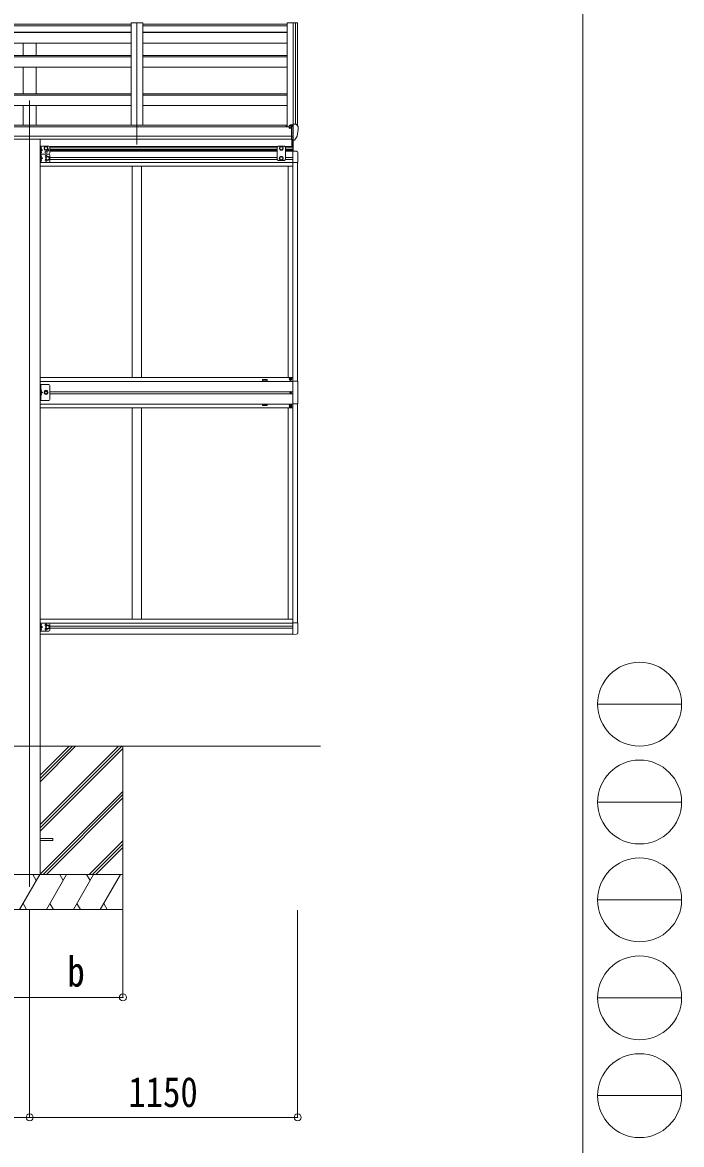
# Model space of a CAD drawing. Units: millimetres at full size, sheet at 1:30; details may follow other scales. Extents: x -8385 to 8479, y -5853 to 5787.
# Drawn here: x 5650 to 8479, y -2973 to 1843 of the extents above; entities that cross this region are included whole.
import ezdxf
from ezdxf.enums import TextEntityAlignment as Align

# ---------------------------------------------------------------- set-up
doc = ezdxf.new("R2010")
doc.units = ezdxf.units.MM
doc.header["$LTSCALE"] = 30
doc.header["$PDMODE"] = 32
doc.header["$PDSIZE"] = 30
for name, color, linetype, lineweight in [('0-0_0', 7, 'Continuous', 9), ('0-1_本体', 4, 'Continuous', 9), ('0-2_部品', 7, 'Continuous', 9), ('0-8_PARTS2', 2, 'Continuous', 9), ('0-A_寸法', 6, 'Continuous', 9), ('1-1_GLASS', 4, 'Continuous', 9), ('1-2_GLASS_SEAL', 7, 'Continuous', 9), ('F-0_240', 7, 'Continuous', 9)]:
    doc.layers.add(name, color=color, linetype=linetype, lineweight=lineweight)
doc.styles.add('ＭＳ ゴシック', font='')
doc.styles.get('ＭＳ ゴシック').set_extended_font_data('MS Gothic')

msp = doc.modelspace()

# ---------------------------------------------------------------- linework, layer by layer
at = {"layer": '0-0_0'}
for p, q in [((2626.58, -1263.4), (6929.75, -1263.4)), ((5726.58, -1387.29), (5850.48, -1263.4)), ((5726.58, -1401.43), (5864.62, -1263.4)), ((5726.58, -1415.58), (5878.76, -1263.4)), ((5726.58, -1613.56), (6076.75, -1263.4)), ((5726.58, -1599.42), (6062.61, -1263.4)), ((5726.58, -1627.71), (6081.38, -1272.91)), ((6081.38, -1263.4), (6081.38, -1963.4)), ((5726.58, -1811.55), (6081.38, -1456.76)), ((5738.88, -1813.4), (6081.38, -1470.9)), ((5753.02, -1813.4), (6081.38, -1485.04)), ((5936.87, -1813.4), (6081.38, -1668.89)), ((5951.01, -1813.4), (6081.38, -1683.03)), ((5965.16, -1813.4), (6081.38, -1697.17)), ((6081.38, -1813.4), (5281.38, -1813.4)), ((5638.08, -1963.4), (5724.68, -1813.4)), ((5709.68, -1839.38), (5694.68, -1813.4)), ((5753.55, -1963.4), (5840.15, -1813.4)), ((5825.15, -1839.38), (5810.15, -1813.4)), ((5869.02, -1963.4), (5955.62, -1813.4)), ((5925.62, -1813.4), (5940.62, -1839.38)), ((5984.49, -1963.4), (6071.09, -1813.4)), ((5281.38, -1963.4), (6081.38, -1963.4)), ((5653.08, -1937.42), (5668.08, -1963.4)), ((5768.55, -1937.42), (5783.55, -1963.4)), ((5884.02, -1937.42), (5899.02, -1963.4)), ((5999.49, -1937.42), (6014.49, -1963.4))]:
    msp.add_line(p, q, dxfattribs=at)
at = {"layer": '0-1_本体'}
for p, q in [((6116.38, 1841.81), (6116.38, 1402.52)), ((6166.38, 1841.81), (6116.38, 1841.81)), ((6166.38, 1841.81), (6166.38, 1402.52)), ((6786.38, 1841.81), (6786.38, 1395.81)), ((6822.3, 1841.61), (6821.68, 1839.99)), ((6822.38, 1841.72), (6822.38, 1405.99)), ((6830.43, 1841.39), (6822.6, 1841.8)), ((6831.37, 1840.51), (6831.39, 1399.45)), ((5496.38, 1828.81), (6116.38, 1828.81)), ((5496.38, 1802.1), (6116.38, 1802.1)), ((5496.38, 1799.52), (6116.38, 1799.52)), ((6166.38, 1828.81), (6786.38, 1828.81)), ((6166.38, 1802.1), (6786.38, 1802.1)), ((6166.38, 1799.52), (6786.38, 1799.52)), ((5496.38, 1754.78), (6116.38, 1754.78)), ((5653.88, 1701.05), (5653.88, 1754.78)), ((5708.88, 1701.05), (5708.88, 1754.78)), ((6166.38, 1754.78), (6786.38, 1754.78)), ((5496.38, 1701.05), (6116.38, 1701.05)), ((5496.38, 1695.48), (6116.38, 1695.48)), ((6166.38, 1701.05), (6786.38, 1701.05)), ((6166.38, 1695.48), (6786.38, 1695.48)), ((5496.38, 1651.48), (6116.38, 1651.48)), ((5653.88, 1537.4), (5653.88, 1651.48)), ((5708.88, 1537.4), (5708.88, 1651.48)), ((6166.38, 1651.48), (6786.38, 1651.48)), ((5496.38, 1537.4), (6116.38, 1537.4)), ((5496.38, 1530.6), (6116.38, 1530.6)), ((6166.38, 1537.4), (6786.38, 1537.4)), ((6166.38, 1530.6), (6786.38, 1530.6)), ((5496.38, 1487.05), (6116.38, 1487.05)), ((5653.88, 1402.52), (5653.88, 1487.05)), ((5708.88, 1402.52), (5708.88, 1487.05)), ((6166.38, 1487.05), (6786.38, 1487.05)), ((6781.38, 1402.52), (1481.38, 1402.52)), ((6781.38, 1395.81), (6781.38, 1402.52)), ((6804.88, 1395.81), (1457.88, 1395.81)), ((1457.88, 1354.59), (6804.88, 1354.59)), ((6804.88, 1342.74), (1457.88, 1342.82)), ((5726.58, 1342.65), (5726.58, -1813.42))]:
    msp.add_line(p, q, dxfattribs=at)
msp.add_lwpolyline([(6821.68, 1405.99), (6821.68, 1841.81), (6786.38, 1841.81)], dxfattribs=at)
msp.add_circle((6797.41, 1391.08), 3, dxfattribs=at)
for centre, radius, start, end in [((6822.58, 1841.5), 0.301, 87.13321, 158.93673), ((6830.38, 1840.39), 1, 6.67014, 87)]:
    msp.add_arc(centre, radius, start, end, dxfattribs=at)
at = {"layer": '0-2_部品'}
for p, q in [((6116.18, 1835.74), (5496.18, 1835.74)), ((6786.18, 1835.74), (6166.18, 1835.74)), ((6794.68, 1400.15), (6794.68, 1395.82)), ((6794.68, 1400.15), (6794.68, 1395.82)), ((6809.68, 1401.32), (6795.68, 1401.26)), ((6809.68, 1401.32), (6795.68, 1401.26)), ((6799.18, 1401.28), (6799.18, 1403.17)), ((6799.18, 1401.28), (6799.18, 1403.17)), ((6800.01, 1403.59), (6809.68, 1404.31)), ((6800.01, 1403.59), (6809.68, 1404.31)), ((6804.68, 1396.27), (6811.18, 1396.67)), ((6804.68, 1396.27), (6811.18, 1396.67)), ((6809.68, 1405.09), (6811.18, 1405.09)), ((6809.68, 1405.09), (6809.68, 1398.92)), ((6809.68, 1405.09), (6811.18, 1405.09)), ((6809.68, 1405.09), (6809.68, 1398.92)), ((6811.18, 1337.5), (6811.18, 1406)), ((6811.18, 1337.5), (6811.18, 1406)), ((6826.27, 1405.44), (6830.34, 1399.63)), ((6826.27, 1405.44), (6830.34, 1399.63)), ((6833.18, 1396.63), (6833.18, 1396)), ((6833.18, 1396.63), (6833.18, 1396)), ((6799.68, 1391.09), (6799.38, 1391.09)), ((6799.68, 1391.09), (6799.38, 1391.09)), ((6800.21, 1391.09), (6799.68, 1391.09)), ((6800.21, 1391.09), (6799.68, 1391.09)), ((6818.8, 1339.32), (6828.55, 1354.7)), ((6818.8, 1339.32), (6828.55, 1354.7)), ((6804.68, 1340.7), (6810.18, 1340.7)), ((6804.68, 1340.7), (6810.18, 1340.7)), ((6810.68, 1339.7), (6810.18, 1340.7)), ((6810.68, 1339.7), (6810.18, 1340.7)), ((6811.18, 1339.7), (6810.68, 1339.7)), ((6811.18, 1339.7), (6810.68, 1339.7)), ((6812.68, 1337.6), (6811.18, 1337.5)), ((6812.68, 1337.6), (6811.18, 1337.5)), ((6812.68, 1337.6), (6816.39, 1337.82)), ((6812.68, 1337.6), (6816.39, 1337.82))]:
    msp.add_line(p, q, dxfattribs=at)
at = {"layer": '0-2_部品', "color": 4}
for p, q in [((5726.18, -1658.89), (5781.18, -1658.89)), ((5726.18, -1667.89), (5781.18, -1667.89)), ((5781.18, -1658.89), (5781.18, -1667.89))]:
    msp.add_line(p, q, dxfattribs=at)
at = {"layer": '0-2_部品'}
for points in [[(6800.01, 1403.59), (6799.84, 1403.57), (6799.68, 1403.54), (6799.54, 1403.5), (6799.41, 1403.44), (6799.31, 1403.38), (6799.24, 1403.32), (6799.19, 1403.25), (6799.18, 1403.17)], [(6800.01, 1403.59), (6799.84, 1403.57), (6799.68, 1403.54), (6799.54, 1403.5), (6799.41, 1403.44), (6799.31, 1403.38), (6799.24, 1403.32), (6799.19, 1403.25), (6799.18, 1403.17)], [(6804.68, 1340.7), (6804.68, 1398.92), (6809.68, 1398.92)], [(6804.68, 1340.7), (6804.68, 1398.92), (6809.68, 1398.92)], [(6811.18, 1406), (6823.18, 1406), (6825.51, 1405.86)], [(6811.18, 1406), (6823.18, 1406), (6825.51, 1405.86)], [(6794.68, 1392.7), (6794.68, 1391.09), (6794.21, 1391.09)], [(6794.68, 1392.7), (6794.68, 1391.09), (6794.21, 1391.09)], [(6799.38, 1392.28), (6799.38, 1391.09), (6794.68, 1391.09)], [(6799.38, 1392.28), (6799.38, 1391.09), (6794.68, 1391.09)], [(6811.18, 1351.39), (6808.02, 1351.8), (6804.68, 1352.23)], [(6811.18, 1351.39), (6808.02, 1351.8), (6804.68, 1352.23)]]:
    msp.add_lwpolyline(points, dxfattribs=at)
for centre, radius, start, end in [((6825.45, 1404.86), 1, 35, 86.5), ((6825.45, 1404.86), 1, 35, 86.5), ((6830.18, 1396.63), 3, 0, 87), ((6830.18, 1396.63), 3, 0, 87), ((6797.18, 1391.09), 2.5, 28.35764, 180), ((6797.18, 1391.09), 2.5, 28.35764, 180), ((6797.18, 1391.09), 2.5, 0, 28.35764), ((6797.18, 1391.09), 2.5, 0, 28.35764), ((6825.95, 1356.2), 3, 330, 348.16652), ((6825.95, 1356.2), 3, 330, 348.16652), ((6640.69, 1396.01), 192.49, 347.8767, 359.9992), ((6640.69, 1396.01), 192.49, 347.8767, 359.9992), ((6816.21, 1340.82), 3, 273.5, 330), ((6816.21, 1340.82), 3, 273.5, 330)]:
    msp.add_arc(centre, radius, start, end, dxfattribs=at)
msp.add_ellipse((6795.68, 1400.16), major_axis=(0.02, 1.1), ratio=0.906239, start_param=0.0206394, end_param=1.5914357, dxfattribs=at)
msp.add_ellipse((6795.68, 1400.16), major_axis=(0.02, 1.1), ratio=0.906239, start_param=0.0206394, end_param=1.5914357, dxfattribs=at)
at = {"layer": '0-8_PARTS2'}
for p, q in [((6141.38, 1838.68), (6141.38, 1319.39)), ((6811.38, 1838.68), (6811.38, 1319.39)), ((5681.38, 1508.2), (5681.38, -1867.03))]:
    msp.add_line(p, q, dxfattribs=at)
at = {"layer": '0-A_寸法'}
for p, q in [((5681.38, -2856.27), (5681.38, -1966.88)), ((6831.37, -2856.27), (6831.37, -1966.88)), ((2581.38, -2856.27), (5681.38, -2856.27)), ((5681.38, -2856.27), (6831.37, -2856.27))]:
    msp.add_line(p, q, dxfattribs=at)
msp.add_lwpolyline([(5281.38, -2341.29), (6081.38, -2341.29), (6081.38, -1966.88)], dxfattribs=at)
for p in [(6081.38, -2341.29), (5681.38, -2856.27), (6831.37, -2856.27)]:
    msp.add_point(p, dxfattribs=at)
at = {"layer": '1-1_GLASS'}
for p, q in [((5766.58, 1311.21), (6746.68, 1311.21)), ((5768.55, 1307.71), (6743.68, 1307.71)), ((6775.68, 1311.21), (6811.18, 1311.21)), ((6778.68, 1307.71), (6811.18, 1307.71)), ((5768.58, 1298.71), (6743.68, 1298.71)), ((5768.58, 1295.21), (6743.68, 1295.21)), ((6743.68, 1290.21), (5768.58, 1290.21)), ((5768.58, 1264.21), (6743.68, 1264.21)), ((5768.58, 1255.21), (6743.68, 1255.21)), ((6778.68, 1298.71), (6811.18, 1298.71)), ((6778.68, 1295.21), (6811.18, 1295.21)), ((6811.18, 1290.21), (6778.68, 1290.21)), ((6778.68, 1264.21), (6811.18, 1264.21)), ((6778.68, 1255.21), (6811.18, 1255.21)), ((6811.18, 1290.91), (6811.18, 253.71)), ((6811.18, 1241.71), (5726.58, 1241.71)), ((5726.58, 1225.71), (6811.18, 1225.71)), ((6121.38, 1225.71), (6121.38, 318.71)), ((6161.38, 1225.71), (6161.38, 318.71)), ((6791.18, 1225.71), (6791.18, 318.71)), ((6791.18, 1225.71), (6791.18, 318.71)), ((6831.18, 1241.51), (6831.18, 302.91)), ((5726.58, 318.71), (6811.18, 318.71)), ((5726.58, 302.71), (6811.18, 302.71)), ((5768.58, 258.2), (6811.18, 258.2)), ((6811.18, 249.2), (5768.58, 249.2)), ((6811.18, 253.91), (6811.18, -783.3)), ((6811.18, 204.71), (5726.58, 204.71)), ((6831.18, 204.51), (6831.18, -734.1)), ((5726.58, 188.71), (6811.18, 188.71)), ((6121.38, 188.71), (6121.38, -718.3)), ((6161.38, 188.71), (6161.38, -718.3)), ((6791.18, 188.71), (6791.18, -718.3)), ((6791.18, 188.71), (6791.18, -718.3)), ((5726.58, -718.3), (6811.18, -718.3)), ((6811.18, -718.3), (6811.18, -734.3)), ((5726.58, -734.3), (6811.18, -734.3)), ((5768.58, -747.8), (6811.18, -747.8)), ((5768.58, -756.8), (6811.18, -756.8)), ((5726.58, -782.8), (6811.18, -782.8))]:
    msp.add_line(p, q, dxfattribs=at)
for points in [[(6681.18, 305.71), (6701.18, 305.71), (6701.18, 310.71), (6681.18, 310.71)], [(6681.18, 203.71), (6701.18, 203.71), (6701.18, 198.71), (6681.18, 198.71)]]:
    msp.add_lwpolyline(points, close=True, dxfattribs=at)
at = {"layer": '1-2_GLASS_SEAL'}
for p, q in [((5726.58, 1312.5), (5726.58, 1277.5)), ((5763.58, 1312.5), (5726.58, 1312.5)), ((5729.08, 1312.5), (5729.08, 1277.5)), ((5729.58, 1308), (5730.38, 1307.86)), ((5768.58, 1307.5), (5768.58, 1282.5)), ((6747.68, 1312.5), (6743.68, 1308.5)), ((6743.68, 1308.5), (6743.68, 1255.01)), ((6774.68, 1312.5), (6747.68, 1312.5)), ((6774.68, 1312.5), (6778.68, 1308.5)), ((6778.68, 1255.01), (6778.68, 1308.5)), ((6805.68, 1311.5), (6805.68, 1340.7)), ((6811.18, 1337.5), (6811.18, 1291)), ((6812.68, 1291), (6812.68, 1337.6)), ((5726.58, 1277.5), (5726.58, 1242.5)), ((5763.58, 1277.5), (5726.58, 1277.5)), ((5763.58, 1277.5), (5726.58, 1277.5)), ((5729.58, 1300), (5729.08, 1300.09)), ((5729.08, 1295), (5736.08, 1295)), ((5729.58, 1282), (5729.08, 1282.09)), ((5729.08, 1277.5), (5729.08, 1242.5)), ((5729.58, 1265), (5729.08, 1265.09)), ((5729.08, 1260), (5736.08, 1260)), ((5729.58, 1300), (5730.38, 1300.14)), ((5729.58, 1290), (5730.38, 1289.86)), ((5729.58, 1282), (5730.38, 1282.14)), ((5729.58, 1273), (5730.38, 1272.86)), ((5729.58, 1265), (5730.38, 1265.14)), ((5729.58, 1255), (5730.38, 1254.86)), ((5768.58, 1272.5), (5768.58, 1247.5)), ((6747.68, 1251.01), (6743.68, 1255.01)), ((6761.18, 1267.51), (6754.68, 1263.75)), ((6754.68, 1263.75), (6754.68, 1256.25)), ((6754.68, 1256.25), (6761.18, 1252.5)), ((6767.68, 1263.75), (6761.18, 1267.51)), ((6761.18, 1252.5), (6767.68, 1256.25)), ((6767.68, 1256.25), (6767.68, 1263.75)), ((6774.68, 1251.01), (6778.68, 1255.01)), ((6811.18, 1291), (6826.47, 1290.2)), ((6831.68, 1284.71), (6831.68, 1241.8)), ((5763.58, 1242.5), (5726.58, 1242.5)), ((5729.58, 1247), (5729.08, 1247.09)), ((5729.58, 1247), (5730.38, 1247.14)), ((6774.68, 1251.01), (6747.68, 1251.01)), ((6811.18, 1241.8), (6831.68, 1241.8)), ((5763.58, 290), (5726.58, 290)), ((5729.08, 290), (5729.08, 220)), ((6798.68, 313.5), (6797.68, 313.5)), ((6801.68, 312.5), (6802.68, 312.5)), ((5729.58, 260), (5729.08, 260.09)), ((5729.08, 260), (5736.08, 255)), ((5729.08, 255), (5736.08, 255)), ((5729.08, 250), (5736.08, 255)), ((5729.58, 242), (5729.08, 242.09)), ((5729.58, 268), (5730.38, 267.86)), ((5729.58, 260), (5730.38, 260.14)), ((5729.58, 250), (5730.38, 249.86)), ((5729.58, 242), (5730.38, 242.14)), ((5768.58, 225), (5768.58, 285)), ((6799.95, 254.59), (6799.13, 254.59)), ((6802.41, 255.41), (6803.23, 255.41)), ((6798.68, 196.5), (6797.68, 196.5)), ((6801.68, 197.5), (6802.68, 197.5)), ((5726.58, -734.5), (5726.58, -769.5)), ((5763.58, -734.5), (5726.58, -734.5)), ((5763.58, -769.5), (5726.58, -769.5)), ((5729.08, -734.5), (5729.08, -769.5)), ((5729.58, -747), (5729.08, -746.91)), ((5729.08, -752), (5736.08, -752)), ((5729.58, -765), (5729.08, -764.91)), ((5729.58, -739), (5730.38, -739.14)), ((5729.58, -747), (5730.38, -746.86)), ((5729.58, -757), (5730.38, -757.14)), ((5729.58, -765), (5730.38, -764.86)), ((5768.58, -739.5), (5768.58, -764.5)), ((6811.18, -733.8), (6831.68, -733.8)), ((6831.68, -776.71), (6831.68, -733.8)), ((6811.18, -783), (6826.47, -782.2))]:
    msp.add_line(p, q, dxfattribs=at)
for points in [[(5728.7, 1304), (5729.33, 1305.19), (5731.56, 1306.3)], [(5728.7, 1304), (5729.33, 1302.81), (5731.56, 1301.7)], [(5729.58, 1300), (5729.58, 1308), (5729.08, 1307.91), (5729.08, 1300.09)], [(6754.68, 1307.25), (6761.18, 1311.01), (6767.68, 1307.25)], [(6767.68, 1307.25), (6767.68, 1299.75), (6761.18, 1296), (6754.68, 1299.75), (6754.68, 1307.25)], [(5728.7, 1286), (5729.33, 1287.19), (5731.56, 1288.3)], [(5728.7, 1286), (5729.33, 1284.81), (5731.56, 1283.7)], [(5728.7, 1269), (5729.33, 1270.19), (5731.56, 1271.3)], [(5728.7, 1269), (5729.33, 1267.81), (5731.56, 1266.7)], [(5728.7, 1251), (5729.33, 1252.19), (5731.56, 1253.3)], [(5729.08, 1300), (5736.08, 1295), (5729.08, 1290)], [(5729.58, 1282), (5729.58, 1290), (5729.08, 1289.91), (5729.08, 1282.09)], [(5729.58, 1265), (5729.58, 1273), (5729.08, 1272.91), (5729.08, 1265.09)], [(5729.08, 1265), (5736.08, 1260), (5729.08, 1255)], [(5729.58, 1247), (5729.58, 1255), (5729.08, 1254.91), (5729.08, 1247.09)], [(5728.7, 1251), (5729.33, 1249.81), (5731.56, 1248.7)], [(5763.58, 220), (5726.58, 220), (5726.58, 290)], [(6797.68, 313.5), (6797.68, 312.5), (6798.68, 312.5)], [(6800.68, 314.5), (6800.68, 315.5), (6799.68, 315.5), (6799.68, 314.5)], [(6799.68, 311.5), (6799.68, 310.5), (6800.68, 310.5), (6800.68, 311.5)], [(6802.68, 312.5), (6802.68, 313.5), (6801.68, 313.5)], [(6811.18, 304), (6831.88, 304), (6831.88, 206), (6811.18, 206)], [(5728.7, 264), (5729.33, 265.19), (5731.56, 266.3)], [(5728.7, 264), (5729.33, 262.82), (5731.56, 261.7)], [(5728.7, 246), (5729.33, 247.19), (5731.56, 248.3)], [(5728.7, 246), (5729.33, 244.82), (5731.56, 243.7)], [(5729.58, 260), (5729.58, 268), (5729.08, 267.91), (5729.08, 260.09)], [(5729.58, 242), (5729.58, 250), (5729.08, 249.91), (5729.08, 242.09)], [(6799.13, 254.59), (6799.13, 255.41), (6799.95, 255.41)], [(6800.77, 256.23), (6800.77, 257.05), (6801.59, 257.05), (6801.59, 256.23)], [(6801.59, 253.77), (6801.59, 252.95), (6800.77, 252.95), (6800.77, 253.77)], [(6803.23, 255.41), (6803.23, 254.59), (6802.41, 254.59)], [(6797.68, 196.5), (6797.68, 197.5), (6798.68, 197.5)], [(6799.68, 198.5), (6799.68, 199.5), (6800.68, 199.5), (6800.68, 198.5)], [(6800.68, 195.5), (6800.68, 194.5), (6799.68, 194.5), (6799.68, 195.5)], [(6802.68, 197.5), (6802.68, 196.5), (6801.68, 196.5)], [(5728.7, -743), (5729.33, -741.81), (5731.56, -740.7)], [(5728.7, -743), (5729.33, -744.19), (5731.56, -745.3)], [(5728.7, -761), (5729.33, -759.81), (5731.56, -758.7)], [(5728.7, -761), (5729.33, -762.19), (5731.56, -763.3)], [(5729.58, -747), (5729.58, -739), (5729.08, -739.09), (5729.08, -746.91)], [(5729.08, -747), (5736.08, -752), (5729.08, -757)], [(5729.58, -765), (5729.58, -757), (5729.08, -757.09), (5729.08, -764.91)]]:
    msp.add_lwpolyline(points, dxfattribs=at)
for points in [[(5751.58, 1296), (5745.08, 1299.75), (5745.08, 1307.25), (5751.58, 1311.01), (5758.08, 1307.25), (5758.08, 1299.75)], [(5758.58, 1252.5), (5752.08, 1256.25), (5752.08, 1263.75), (5758.58, 1267.51), (5765.08, 1263.75), (5765.08, 1256.25)], [(5744.07, 255), (5747.83, 248.5), (5755.33, 248.5), (5759.09, 255), (5755.33, 261.5), (5747.83, 261.5)], [(5758.58, -759.51), (5752.08, -755.75), (5752.08, -748.25), (5758.58, -744.49), (5765.08, -748.25), (5765.08, -755.75)]]:
    msp.add_lwpolyline(points, close=True, dxfattribs=at)
for centre, radius in [((5751.58, 1303.5), 8.5), ((5751.58, 1303.5), 7.5), ((5751.58, 1303.5), 6.5), ((6761.18, 1303.5), 8.5), ((6761.18, 1303.5), 7.5), ((6761.18, 1303.5), 6.5), ((5751.58, 1286.5), 4.25), ((5758.58, 1260), 8.5), ((5758.58, 1260), 7.5), ((5758.58, 1260), 6.5), ((6761.18, 1260), 8.5), ((6761.18, 1260), 7.5), ((6761.18, 1260), 6.5), ((6800.18, 313), 5.9), ((5751.58, 255), 8.5), ((5751.58, 255), 7.5), ((5751.58, 255), 6.5), ((5751.58, 255), 5.5), ((6801.18, 255), 3.75), ((6800.18, 197), 5.9), ((5758.58, -752), 8.5), ((5758.58, -752), 7.5), ((5758.58, -752), 6.5)]:
    msp.add_circle(centre, radius, dxfattribs=at)
for centre, radius, start, end in [((5730.23, 1306.97), 0.9, 32.05588, 80), ((5730.23, 1301.03), 0.9, 280, 327.94412), ((5725.48, 1304), 6.5, 327.94412, 32.05588), ((5763.58, 1307.5), 5, 0, 90), ((5730.23, 1288.97), 0.9, 32.05588, 80), ((5730.23, 1283.03), 0.9, 280, 327.94412), ((5730.23, 1271.97), 0.9, 32.05588, 80), ((5730.23, 1266.03), 0.9, 280, 327.94412), ((5730.23, 1253.97), 0.9, 32.05588, 80), ((5725.48, 1286), 6.5, 327.94412, 32.05588), ((5725.48, 1269), 6.5, 327.94412, 32.05588), ((5725.48, 1251), 6.5, 327.94412, 32.05588), ((5751.58, 1268.5), 4.25, 353.70569, 265.23923), ((5751.58, 1251.5), 4.25, 94.76077, 6.29431), ((5758.58, 1295), 4.25, 173.70569, 85.23923), ((5763.58, 1282.5), 5, 270, 0), ((5763.58, 1272.5), 5, 0, 90), ((6826.18, 1284.71), 5.5, 0, 87), ((5730.23, 1248.03), 0.9, 280, 327.94412), ((5763.58, 1247.5), 5, 270, 0), ((5763.58, 285), 5, 0, 90), ((6798.68, 314.5), 1, 270, 0), ((6798.68, 311.5), 1, 0, 90), ((6801.68, 314.5), 1, 180, 270), ((6801.68, 311.5), 1, 90, 180), ((5730.23, 266.97), 0.9, 32.05588, 80), ((5730.23, 261.03), 0.9, 280, 327.94412), ((5730.23, 248.97), 0.9, 32.05588, 80), ((5730.23, 243.03), 0.9, 280, 327.94412), ((5725.48, 264), 6.5, 327.94412, 32.05588), ((5725.48, 246), 6.5, 327.94412, 32.05588), ((6799.95, 256.23), 0.82, 270, 0), ((6799.95, 253.77), 0.82, 0, 90), ((6802.41, 256.23), 0.82, 180, 270), ((6802.41, 253.77), 0.82, 90, 180), ((5763.58, 225), 5, 270, 0), ((6798.68, 198.5), 1, 270, 0), ((6798.68, 195.5), 1, 0, 90), ((6801.68, 198.5), 1, 180, 270), ((6801.68, 195.5), 1, 90, 180), ((5730.23, -740.03), 0.9, 32.05588, 80), ((5730.23, -745.97), 0.9, 280, 327.94412), ((5730.23, -758.03), 0.9, 32.05588, 80), ((5730.23, -763.97), 0.9, 280, 327.94412), ((5725.48, -743), 6.5, 327.94412, 32.05588), ((5725.48, -761), 6.5, 327.94412, 32.05588), ((5751.58, -743.5), 4.25, 353.70569, 265.23923), ((5751.58, -760.5), 4.25, 94.76077, 6.29431), ((5763.58, -739.5), 5, 0, 90), ((5763.58, -764.5), 5, 270, 0), ((6826.18, -776.71), 5.5, 273, 0)]:
    msp.add_arc(centre, radius, start, end, dxfattribs=at)
at = {"layer": 'F-0_240', "color": 5}
msp.add_line((8054.55, 5787.34), (8054.55, -5852.66), dxfattribs=at)
at = {"layer": 'F-0_240', "color": 4}
for p, q in [((8118.66, -1082.66), (8478.66, -1082.66)), ((8118.66, -1502.66), (8478.66, -1502.66)), ((8118.66, -1922.66), (8478.66, -1922.66)), ((8118.66, -2342.66), (8478.66, -2342.66)), ((8118.66, -2762.66), (8478.66, -2762.66))]:
    msp.add_line(p, q, dxfattribs=at)
for centre in [(8298.66, -1082.66), (8298.66, -1502.66), (8298.66, -1922.66), (8298.66, -2342.66), (8298.66, -2762.66)]:
    msp.add_circle(centre, 180, dxfattribs=at)

# ---------------------------------------------------------------- texts
at = {"layer": '0-A_寸法', "color": 7, "style": 'ＭＳ ゴシック', "width": 0.85}
for s, p in [('b', (5843.38, -2333.29)), ('1150', (6104.38, -2850.27))]:
    msp.add_text(s, height=129, dxfattribs=at).set_placement(p, align=Align.BOTTOM_LEFT)

doc.saveas('drawing.dxf')
